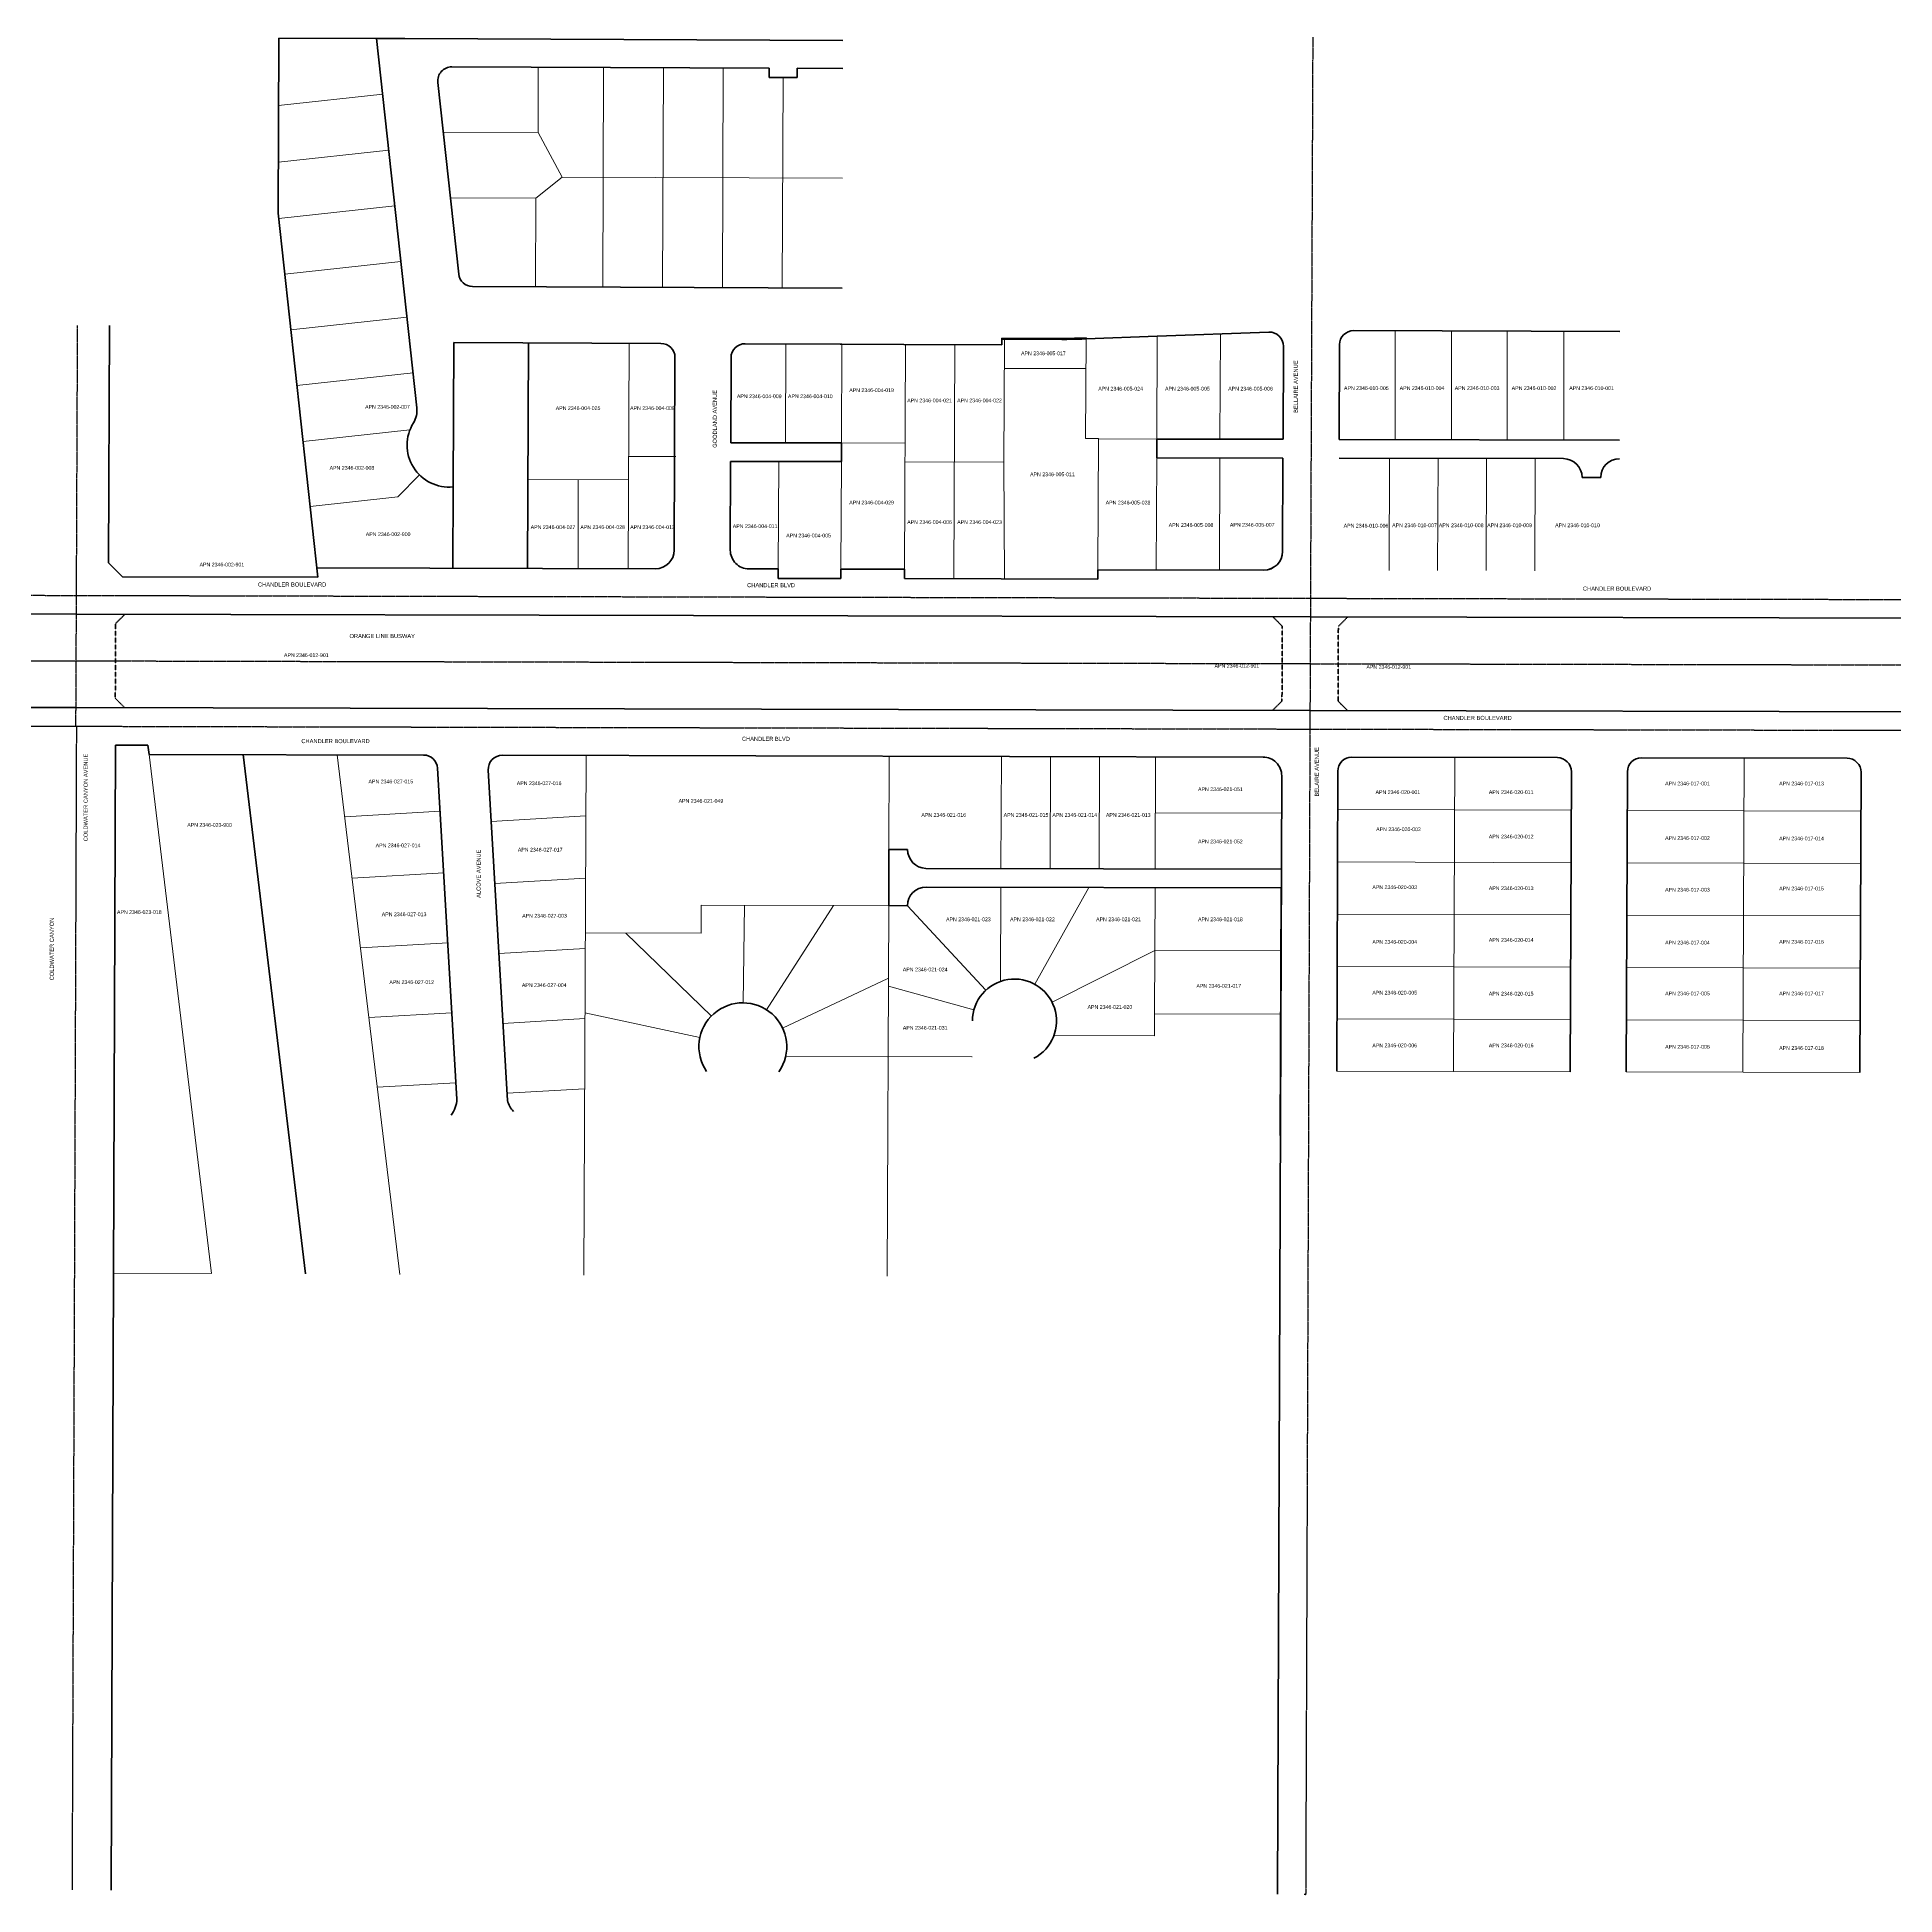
# Model space of a CAD drawing. Header units: feet. Extents: x 6396409 to 6445695, y 1882632 to 1891679.
# Drawn here: x 6436458 to 6438446, y 1882636 to 1884624 of the extents above; entities that cross this region are included whole.
import ezdxf

# ---------------------------------------------------------------- set-up
doc = ezdxf.new("R2010")
doc.units = ezdxf.units.FT
doc.header["$MEASUREMENT"] = 0
doc.linetypes.add('CENTER2', pattern=[1.125, 0.75, -0.125, 0.125, -0.125])
doc.linetypes.add('DASHED2', pattern=[0.375, 0.25, -0.125])
for name, color, linetype, lineweight in [('R-ANNO-LEGN', 6, 'Continuous', 50), ('R-PROP-PRCL', 4, 'Continuous', 18), ('R-Row-Authority', 30, 'Continuous', 140), ('R-Row-Ease', 5, 'DASHED2', 50), ('R-Row-Ppanno', 7, 'Continuous', 5), ('R-Row-Scl', 1, 'CENTER2', 25), ('R-Row-Sname', 8, 'Continuous', 0), ('R-Row-Srow', 6, 'Continuous', 50), ('VB-BNDY-CALC-TR0461-043', 2, 'Continuous', 35), ('VB-BNDY-CALC-TR0631-057', 2, 'Continuous', 35)]:
    doc.layers.add(name, color=color, linetype=linetype, lineweight=lineweight)
doc.styles.add('G1_1 8_0', font='arial.ttf')
doc.styles.add('G4_7 32', font='arial.ttf', dxfattribs={"height": 0.219})

msp = doc.modelspace()

# ---------------------------------------------------------------- linework, layer by layer
at = {"layer": 'R-ANNO-LEGN'}
for p, q in [((6436458.1806, 1883886.804), (6436458.1803, 1883886.733)), ((6437369.1467, 1883734.6321), (6437369.6473, 1883734.631)), ((6437369.1035, 1883714.6322), (6437369.5692, 1883714.6312))]:
    msp.add_line(p, q, dxfattribs=at)
msp.add_lwpolyline([(6437820.5367, 1884023.5741), (6437820.5501, 1884023.5741)], dxfattribs=at)
at = {"layer": 'R-PROP-PRCL', "color": 4}
for p, q in [((6436994.173, 1884521.841), (6436994.445, 1884591.8405)), ((6437064.4445, 1884591.5686), (6437063.5314, 1884356.5661)), ((6437128.444, 1884591.3199), (6437127.531, 1884356.3175)), ((6437192.4435, 1884591.0713), (6437191.5305, 1884356.0688)), ((6437256.4042, 1884580.8227), (6437255.53, 1884355.8202)), ((6436827.9445, 1884562.8666), (6436716.5231, 1884550.72)), ((6436994.173, 1884521.841), (6436892.7294, 1884522.2352)), ((6437019.9899, 1884474.2376), (6436994.173, 1884521.841)), ((6436834.4467, 1884503.2215), (6436716.2886, 1884490.3404)), ((6436991.9011, 1884451.8451), (6437019.9899, 1884474.2376)), ((6437319.986, 1884473.072), (6437019.9899, 1884474.2376)), ((6436840.9454, 1884443.5705), (6436716.6816, 1884430.0238)), ((6436991.9011, 1884451.8451), (6436900.3643, 1884452.2008)), ((6436991.532, 1884356.8458), (6436991.9011, 1884451.8451)), ((6436847.452, 1884383.9243), (6436723.184, 1884370.3772)), ((6436853.9544, 1884324.2777), (6436729.6864, 1884310.7306)), ((6437090.8208, 1884055.261), (6437091.758, 1884296.4625)), ((6437580.277, 1884194.5526), (6437580.6938, 1884301.1527)), ((6437656.3782, 1884193.9592), (6437656.8083, 1884303.9709)), ((6437723.968, 1884193.8031), (6437724.4085, 1884306.4738)), ((6437911.436, 1884193.3868), (6437911.436, 1884309.7719)), ((6437971.889, 1884309.5468), (6437971.889, 1884193.2585)), ((6438031.4357, 1884193.132), (6438031.4357, 1884309.3251)), ((6438091.8882, 1884309.1), (6438091.8882, 1884193.0037)), ((6437259.2969, 1884295.8051), (6437258.8854, 1884189.8941)), ((6437318.8853, 1884189.757), (6437319.2964, 1884295.572)), ((6437386.3605, 1884054.5833), (6437387.3017, 1884295.2879)), ((6437439.3213, 1884044.4554), (6437440.3013, 1884295.0807)), ((6436860.4568, 1884264.6311), (6436736.1888, 1884251.0839)), ((6436857.1438, 1884203.9144), (6436742.6912, 1884191.4373)), ((6437318.8853, 1884189.757), (6437386.8884, 1884189.5813)), ((6437594.0144, 1884194.5096), (6437580.277, 1884194.5526)), ((6437593.4654, 1884054.1046), (6437594.0144, 1884194.5033)), ((6437594.0129, 1884194.1033), (6437656.3782, 1884193.9592)), ((6437091.2871, 1884175.2771), (6437141.8256, 1884175.1616)), ((6437251.8078, 1884169.9102), (6437251.3609, 1884054.8899)), ((6437318.3607, 1884054.7404), (6437318.8076, 1884169.7571)), ((6437386.8101, 1884169.5619), (6437492.8098, 1884169.317)), ((6437655.8308, 1884053.9603), (6437656.332, 1884173.9593)), ((6437723.7056, 1884173.8036), (6437723.4284, 1884053.8041)), ((6437905.3616, 1884173.3997), (6437904.9188, 1884053.4005)), ((6437956.9187, 1884053.2901), (6437957.3614, 1884173.2893)), ((6438008.9186, 1884053.1797), (6438009.3613, 1884173.1788)), ((6438061.3612, 1884173.0684), (6438060.9184, 1884053.0693)), ((6436983.4103, 1884150.519), (6437091.19, 1884150.2727))]:
    msp.add_line(p, q, dxfattribs=at)
at = {"layer": 'R-PROP-PRCL'}
for p, q in [((6437580.5702, 1884269.552), (6437493.203, 1884269.552)), ((6437037.3001, 1884150.3958), (6437037.0805, 1884055.3852)), ((6436644.5926, 1883300.9617), (6436577.8715, 1883856.4613)), ((6436846.1453, 1883300.1107), (6436779.3786, 1883855.9904)), ((6437043.3002, 1883299.3169), (6437045.5561, 1883855.3803)), ((6437369.7256, 1883754.6824), (6437370.1159, 1883854.6298)), ((6437369.7256, 1883754.6824), (6437370.1159, 1883854.6298)), ((6437490.0927, 1883854.3526), (6437489.6562, 1883734.3719)), ((6437490.0927, 1883854.3526), (6437489.6562, 1883734.3719)), ((6437542.5926, 1883854.2313), (6437542.1561, 1883734.2585)), ((6437542.5926, 1883854.2313), (6437542.1561, 1883734.2585)), ((6437595.0925, 1883854.1101), (6437594.656, 1883734.1451)), ((6437595.0925, 1883854.1101), (6437594.656, 1883734.1451)), ((6437654.6558, 1883734.0156), (6437655.0923, 1883853.9714)), ((6437654.6558, 1883734.0156), (6437655.0923, 1883853.9714)), ((6437973.8532, 1883517.2282), (6437975.3786, 1883853.1379)), ((6438285.1573, 1883852.2355), (6438283.6319, 1883516.3321)), ((6436787.3358, 1883789.7416), (6436889.3978, 1883795.6624)), ((6436944.1168, 1883784.8331), (6437045.4796, 1883790.7133)), ((6437654.874, 1883793.9719), (6437789.8688, 1883793.66)), ((6437654.874, 1883793.9719), (6437789.8688, 1883793.66)), ((6437849.9381, 1883797.5013), (6438099.8981, 1883796.7706)), ((6438159.898, 1883796.6046), (6438409.9168, 1883795.8737)), ((6437849.7351, 1883741.5016), (6438099.6423, 1883740.4525)), ((6438159.6436, 1883740.6052), (6438409.6625, 1883739.8743)), ((6436795.2208, 1883724.0934), (6436893.2198, 1883729.7785)), ((6436947.9696, 1883718.4186), (6437045.0233, 1883724.0489)), ((6437489.225, 1883613.6267), (6437489.5882, 1883714.372)), ((6437525.9425, 1883610.4742), (6437583.606, 1883714.169)), ((6437654.101, 1883578.9733), (6437654.5878, 1883714.0157)), ((6437168.785, 1883665.0952), (6437168.9067, 1883695.095)), ((6437168.9067, 1883695.095), (6437368.9917, 1883694.6325)), ((6437213.9082, 1883590.6489), (6437215.0721, 1883694.9883)), ((6437238.7884, 1883583.2026), (6437310.4218, 1883694.7679)), ((6437367.9423, 1883298.024), (6437369.4913, 1883694.6828)), ((6437473.4688, 1883604.1383), (6437389.5164, 1883694.6106)), ((6437849.532, 1883685.5021), (6438099.3894, 1883684.7717)), ((6438409.4081, 1883683.8749), (6438159.3893, 1883684.6058)), ((6437044.7853, 1883665.3819), (6437168.785, 1883665.0952)), ((6437179.6731, 1883576.3885), (6437088.1352, 1883665.2817)), ((6436804.1814, 1883649.4896), (6436897.5633, 1883654.9069)), ((6436952.3129, 1883643.5489), (6437044.7185, 1883648.9095)), ((6437544.3008, 1883591.3114), (6437654.3443, 1883646.4728)), ((6437654.3443, 1883646.4728), (6437789.2603, 1883646.1611)), ((6438099.1346, 1883628.6823), (6437849.329, 1883629.5025)), ((6438159.1349, 1883628.6064), (6438409.1538, 1883627.8754)), ((6437255.9122, 1883563.688), (6437368.6878, 1883616.8331)), ((6437460.6911, 1883583.1097), (6437369.1542, 1883608.3473)), ((6436813.1421, 1883574.8858), (6436901.9067, 1883580.0352)), ((6436956.6562, 1883568.6792), (6437044.4136, 1883573.7701)), ((6437167.4422, 1883553.5087), (6437044.4385, 1883579.9026)), ((6437654.0154, 1883555.2414), (6437654.101, 1883578.9733)), ((6437654.101, 1883578.9733), (6437788.9819, 1883578.6617)), ((6437849.126, 1883573.5029), (6438098.8807, 1883572.7729)), ((6438408.8994, 1883571.876), (6438158.8806, 1883572.6068)), ((6437654.0154, 1883555.2414), (6437546.3201, 1883555.6521)), ((6437368.3603, 1883533.0237), (6437259.2783, 1883533.4583)), ((6437368.4353, 1883533.3351), (6437458.4342, 1883532.9918)), ((6437368.8612, 1883533.334), (6437458.9339, 1883532.9905)), ((6436822.1028, 1883500.282), (6436906.2501, 1883505.1636)), ((6437848.9233, 1883517.5933), (6438098.6268, 1883516.8635)), ((6438408.6455, 1883515.9666), (6438158.6266, 1883516.6977)), ((6436960.9995, 1883493.8095), (6437044.1088, 1883498.6308)), ((6436644.5926, 1883300.9617), (6436539.9699, 1883301.3506))]:
    msp.add_line(p, q, dxfattribs=at)
at = {"layer": 'R-PROP-PRCL', "color": 4}
for points in [[(6437493.4011, 1884044.3354), (6437492.8098, 1884169.317), (6437493.3259, 1884300.875)], [(6436867.3846, 1884155.5189), (6436844.191, 1884132.0876), (6436750.2774, 1884121.8496)]]:
    msp.add_lwpolyline(points, dxfattribs=at)
at = {"layer": 'R-Row-Authority'}
for p, q in [((6436219.3359, 1884007.2803), (6436500.1827, 1884006.6312)), ((6439082.7549, 1884000.9592), (6437820.7481, 1884003.5792)), ((6436219.1048, 1883907.2906), (6436499.7471, 1883906.6419)), ((6437820.333, 1883903.5899), (6439082.3281, 1883900.9699))]:
    msp.add_line(p, q, dxfattribs=at)
for points in [[(6436500.1827, 1884006.6312), (6437820.7481, 1884003.5792)], [(6437820.333, 1883903.5899), (6436499.7471, 1883906.6419)]]:
    msp.add_lwpolyline(points, dxfattribs=at)
at = {"layer": 'R-Row-Ease'}
for p, q in [((6437860.748, 1884003.4962), (6437850.7066, 1883993.517)), ((6437850.7066, 1883993.517), (6437850.3745, 1883913.5275)), ((6437850.3745, 1883913.5275), (6437860.333, 1883903.5068))]:
    msp.add_line(p, q, dxfattribs=at)
for points in [[(6436551.747, 1883906.5218), (6436541.7906, 1883916.5448), (6436542.1391, 1883996.5343), (6436552.1826, 1884006.5111)], [(6437780.7481, 1884003.6717), (6437790.7066, 1883993.6487), (6437790.3746, 1883913.6591), (6437780.3331, 1883903.6823)]]:
    msp.add_lwpolyline(points, dxfattribs=at)
at = {"layer": 'R-Row-Scl'}
for p, q in [((6435180.226, 1884029.6819), (6437820.8311, 1884023.5791)), ((6437820.8311, 1884023.5791), (6439082.7964, 1884020.9592)), ((6435840.26, 1883888.1661), (6437820.25, 1883883.59)), ((6436500.16, 1883886.6409), (6436495.5, 1882641.42)), ((6437820.25, 1883883.59), (6439082.25, 1883880.97))]:
    msp.add_line(p, q, dxfattribs=at)
for points in [[(6437823.3234, 1884624.0074), (6437820.25, 1883883.59), (6437815.7292, 1882636.6132)], [(6436499.66, 1883886.6421), (6436500.27, 1884026.68), (6436501.45, 1884315.62)], [(6436219.2203, 1883957.2855), (6437820.5405, 1883953.5845), (6439082.5232, 1883950.9646)]]:
    msp.add_lwpolyline(points, dxfattribs=at)
msp.add_circle((6437815.2292, 1882636.615), 0.5, dxfattribs=at)
at = {"layer": 'R-Row-Srow', "color": 1}
for p, q in [((6436716.0758, 1884435.5809), (6436716.8037, 1884622.9194)), ((6436821.4429, 1884622.5129), (6436716.8037, 1884622.9194)), ((6436716.0758, 1884435.5809), (6436758.5424, 1884046.0342)), ((6436745.3653, 1883300.5127), (6436678.6189, 1883856.2233))]:
    msp.add_line(p, q, dxfattribs=at)
at = {"layer": 'R-Row-Srow'}
for p, q in [((6436821.4421, 1884622.5129), (6436864.5271, 1884227.2944)), ((6436886.9146, 1884575.5746), (6436909.2729, 1884370.482)), ((6437241.4431, 1884590.8809), (6436901.8845, 1884592.2001)), ((6437241.4043, 1884580.881), (6437241.4431, 1884590.8809)), ((6437271.4041, 1884580.7644), (6437241.4043, 1884580.881)), ((6437271.4041, 1884580.7644), (6437271.4429, 1884590.7643)), ((6437320.4425, 1884590.5739), (6437271.4429, 1884590.7643)), ((6437319.5295, 1884355.5715), (6436924.1263, 1884357.1077)), ((6436534.4127, 1884061.5523), (6436535.4497, 1884315.4811)), ((6437125.7927, 1884296.3237), (6436903.9795, 1884297.1855)), ((6437490.6715, 1884294.8837), (6437490.6989, 1884301.8853)), ((6437490.6989, 1884301.8853), (6437554.7862, 1884301.6347)), ((6437576.3048, 1884301.9909), (6437580.6977, 1884302.1535)), ((6437580.6938, 1884301.1527), (6437656.8083, 1884303.9709)), ((6437580.6977, 1884302.1535), (6437580.6938, 1884301.1527)), ((6437656.8083, 1884303.9709), (6437776.3335, 1884308.3963)), ((6437139.941, 1884075.1221), (6437140.7343, 1884281.2661)), ((6437200.3837, 1884190.0278), (6437200.7339, 1884281.0319)), ((6437215.792, 1884295.9741), (6437319.2964, 1884295.572)), ((6437385.6723, 1884295.2943), (6437317.6728, 1884295.5602)), ((6437385.6707, 1884295.2943), (6437490.6715, 1884294.8837)), ((6437791.8884, 1884293.3463), (6437791.4872, 1884193.6471)), ((6437318.8853, 1884189.757), (6437200.3837, 1884190.0278)), ((6437318.8076, 1884169.7571), (6437318.8853, 1884189.757)), ((6437656.3782, 1884193.9592), (6437656.332, 1884173.9593)), ((6437791.4872, 1884193.6471), (6437656.3782, 1884193.9592)), ((6437851.5367, 1884193.514), (6438151.6258, 1884192.8768)), ((6437199.9412, 1884075.0449), (6437200.3067, 1884170.0279)), ((6437200.3067, 1884170.0279), (6437318.8076, 1884169.7571)), ((6437656.332, 1884173.9593), (6437791.4537, 1884173.6471)), ((6437851.4067, 1884173.5142), (6438091.5511, 1884173.0043)), ((6438111.5086, 1884152.9619), (6438131.5086, 1884152.9194)), ((6436534.4127, 1884061.5523), (6436549.3514, 1884046.5177)), ((6436549.3514, 1884046.5177), (6436758.5424, 1884046.0342)), ((6436757.452, 1884056.0368), (6437119.895, 1884055.1991)), ((6437219.8948, 1884054.968), (6437251.3609, 1884054.8953)), ((6437251.3609, 1884054.8899), (6437251.322, 1884044.8954)), ((6437251.322, 1884044.8954), (6437318.3219, 1884044.7405)), ((6437318.3219, 1884044.7405), (6437318.3607, 1884054.7404)), ((6437318.3607, 1884054.7404), (6437386.3605, 1884054.5833)), ((6437386.3214, 1884044.5834), (6437386.3605, 1884054.5833)), ((6437386.3214, 1884044.5834), (6437593.4263, 1884044.1047)), ((6437593.4263, 1884044.1047), (6437593.4654, 1884054.1046)), ((6436534.2102, 1884026.4969), (6436534.2104, 1884026.5476)), ((6436542.0851, 1883866.544), (6436537.4997, 1882641.2628)), ((6436542.0851, 1883866.544), (6436576.6701, 1883866.4641)), ((6436577.8715, 1883856.4613), (6436576.6701, 1883866.4641)), ((6436577.8715, 1883856.4613), (6436871.7898, 1883855.782)), ((6436907.2642, 1883487.6825), (6436886.73, 1883841.6507)), ((6438175.1166, 1883852.8532), (6438395.1364, 1883852.3964)), ((6438098.6268, 1883516.8635), (6438100.0849, 1883837.972)), ((6438158.6266, 1883516.6977), (6438160.0857, 1883837.9214)), ((6438408.6455, 1883515.9666), (6438410.1051, 1883837.3283)), ((6437369.4913, 1883694.6828), (6437369.7256, 1883754.6824)), ((6437369.7328, 1883754.6823), (6437389.7327, 1883754.6102)), ((6437409.1841, 1883734.5457), (6437789.6213, 1883733.7241)), ((6437819.6213, 1883733.6594), (6437819.6016, 1883733.6594)), ((6437409.5627, 1883714.5448), (6437789.539, 1883713.7243)), ((6437789.539, 1883713.7243), (6437788.4456, 1883448.6627)), ((6437369.4913, 1883694.6827), (6437389.5164, 1883694.6106))]:
    msp.add_line(p, q, dxfattribs=at)
at = {"layer": 'R-Row-Srow', "color": 4}
for p, q in [((6436903.3793, 1884142.7087), (6436903.9795, 1884297.1855)), ((6436983.0411, 1884055.5102), (6436983.9789, 1884296.8779)), ((6436903.0412, 1884055.6951), (6436903.3793, 1884142.7087))]:
    msp.add_line(p, q, dxfattribs=at)
at = {"layer": 'R-Row-Srow'}
for points in [[(6438152.0577, 1884308.876), (6437867.0137, 1884309.9373, 0.414088296), (6437851.958, 1884294.9996), (6437851.5367, 1884193.514)], [(6437791.4537, 1884173.6471), (6437791.0385, 1884073.6113, -0.413674816), (6437770.9925, 1884053.6944), (6437593.4654, 1884054.1046)], [(6436961.4549, 1883485.9602), (6436940.9328, 1883839.7188, -0.431974793), (6436955.9423, 1883855.5875), (6437770.115, 1883853.7058, -0.414598543), (6437790.0687, 1883833.6333), (6437785.7294, 1882636.722)], [(6438085.1162, 1883853.0401), (6437865.118, 1883853.4968, 0.413759853), (6437850.0869, 1883838.5512), (6437848.9233, 1883517.5933)]]:
    msp.add_lwpolyline(points, format="xyb", dxfattribs=at)
for centre, radius, start, end in [((6436901.8262, 1884577.2002), 15, 89.7773945, 186.2215612), ((6436924.1845, 1884372.1076), 15, 186.2215612, 269.7773945), ((6437125.7344, 1884281.3238), 15, 359.7795084, 89.7773945), ((6437556.8429, 1884827.6307), 526, 269.7759699, 272.1204144), ((6437776.8885, 1884293.4066), 15, 359.7694771, 92.1204211), ((6437215.7338, 1884280.9742), 15, 89.7773945, 179.7795084), ((6436839.6743, 1884224.5851), 25, 328.0082279, 6.2215612), ((6436899.043, 1884187.4993), 45, 148.0082279, 275.5297389), ((6438091.5087, 1884153.0044), 20, 359.8783446, 89.8783446), ((6438151.5083, 1884152.813), 20, 89.8783446, 179.695011), ((6437119.9412, 1884075.1991), 20, 269.8675818, 359.7795084), ((6437219.941, 1884074.968), 20, 179.7795084, 269.8675818), ((6437770.9959, 1884073.6974), 20.0086, 269.8915325, 359.7593407), ((6436871.7552, 1883840.782), 15, 3.32009, 89.8675805), ((6438085.085, 1883838.0401), 15, 359.7398258, 89.8810501), ((6438175.0855, 1883837.8532), 15, 89.8810501, 179.7397558), ((6438395.1053, 1883837.3965), 15, 359.7397558, 89.8810501), ((6437409.7325, 1883754.5381), 20, 179.79347, 268.428701), ((6437409.5271, 1883694.5339), 20.0109, 89.8982401, 179.7805587), ((6437504.0717, 1883571.1464), 45, 297.6115255, 179.79347), ((6437213.397, 1883543.6517), 47, 325.3386681, 214.2136681), ((6436878.1298, 1883488.1913), 29.1389, 322.801121, 358.999519), ((6436985.6559, 1883492.2301), 25, 194.524702, 225.3448199)]:
    msp.add_arc(centre, radius, start, end, dxfattribs=at)
at = {"layer": 'VB-BNDY-CALC-TR0461-043', "color": 1}
for p, q in [((6436851.6326, 1884622.3956, 45.901), (6436821.4421, 1884622.5129, 45.901)), ((6437320.5591, 1884620.5737, 45.901), (6436851.6326, 1884622.3956, 45.901))]:
    msp.add_line(p, q, dxfattribs=at)
at = {"layer": 'VB-BNDY-CALC-TR0631-057', "color": 4}
for p, q in [((6437491.6989, 1884301.8814), (6437491.695, 1884300.8814)), ((6437554.7823, 1884300.6347), (6437491.695, 1884300.8814)), ((6437576.3418, 1884300.9916), (6437580.6938, 1884301.1527))]:
    msp.add_line(p, q, dxfattribs=at)
msp.add_arc((6437556.8429, 1884827.6307), 527, 269.77597, 272.1204145, dxfattribs=at)

# ---------------------------------------------------------------- texts
at = {"layer": 'R-Row-Ppanno', "char_height": 4, "attachment_point": 8, "line_spacing_factor": 0.8, "style": 'G1_1 8_0'}
for s, insert in [('\\pxt15;APN 2346-005-017', (6437535.0553, 1884283.5942)), ('\\pxt15;APN 2346-004-009', (6437230.9516, 1884237.6473)), ('\\pxt15;APN 2346-004-010', (6437285.5968, 1884237.6473)), ('\\pxt15;APN 2346-004-019', (6437351.1672, 1884244.1658)), ('\\pxt15;APN 2346-004-021', (6437413.1902, 1884233.1831)), ('\\pxt15;APN 2346-004-022', (6437466.6225, 1884233.1831)), ('\\pxt15;APN 2346-005-024', (6437617.7128, 1884245.801)), ('\\pxt15;APN 2346-005-005', (6437689.1391, 1884245.801)), ('\\pxt15;APN 2346-005-006', (6437756.7389, 1884245.801)), ('APN 2346-010-005', (6437880.6589, 1884246.4401)), ('APN 2346-010-004', (6437940.2645, 1884246.4401)), ('APN 2346-010-003', (6437999.2152, 1884246.4401)), ('APN 2346-010-002', (6438060.1309, 1884246.4401)), ('APN 2346-010-001', (6438121.7015, 1884246.4401)), ('APN 2346-002-007', (6436833.0548, 1884226.33, 46.591)), ('APN 2346-004-025', (6437037.0457, 1884224.9619)), ('APN 2346-004-008', (6437116.6478, 1884224.9619)), ('APN 2346-002-008', (6436795.0541, 1884161.0607, 46.591)), ('\\pxt15;APN 2346-005-011', (6437544.7187, 1884154.1228)), ('\\pxt15;APN 2346-004-029', (6437351.1672, 1884123.9373)), ('\\pxt15;APN 2346-005-028', (6437625.6394, 1884123.8643)), ('APN 2346-004-027', (6437010.2427, 1884097.6514)), ('APN 2346-004-028', (6437063.4461, 1884097.6514)), ('APN 2346-004-012', (6437116.7893, 1884097.6514)), ('APN 2346-004-011', (6437226.5409, 1884098.6903)), ('\\pxt15;APN 2346-004-006', (6437413.1902, 1884103.0274)), ('\\pxt15;APN 2346-004-023', (6437466.6986, 1884103.0274)), ('APN 2346-005-008', (6437693.0609, 1884099.8842)), ('APN 2346-005-007', (6437758.5234, 1884100.1623)), ('APN 2346-010-006', (6437880.324, 1884099.1972)), ('APN 2346-010-007', (6437932.2111, 1884099.5841)), ('APN 2346-010-008', (6437982.185, 1884099.5841)), ('APN 2346-010-009', (6438033.9306, 1884099.5841)), ('APN 2346-010-010', (6438106.6364, 1884099.5841)), ('APN 2346-002-900', (6436833.7746, 1884090.099, 46.591)), ('APN 2346-004-005', (6437283.7295, 1884088.6817)), ('APN 2346-002-901', (6436655.8705, 1884057.5567, 46.591)), ('APN 2346-012-901', (6436746.2112, 1883960.6419)), ('APN 2346-012-901', (6437742.164, 1883949.2748)), ('APN 2346-012-901', (6437904.6644, 1883948.0834)), ('APN 2346-027-015', (6436836.6595, 1883825.4574)), ('APN 2346-027-016', (6436995.367, 1883823.5371)), ('APN 2346-021-051', (6437724.4793, 1883817.1587)), ('APN 2346-017-001', (6438224.3382, 1883823.2908)), ('APN 2346-017-013', (6438346.3846, 1883823.2908)), ('APN 2346-021-049', (6437168.5161, 1883804.6091)), ('APN 2346-020-001', (6437914.4436, 1883814.0916)), ('APN 2346-020-011', (6438035.6722, 1883814.0916)), ('APN 2346-023-900', (6436642.6635, 1883778.9653)), ('APN 2346-021-016', (6437428.3795, 1883789.6129)), ('APN 2346-021-015', (6437516.453, 1883789.6129)), ('APN 2346-021-014', (6437568.5946, 1883789.6129)), ('APN 2346-021-013', (6437625.8694, 1883789.6129)), ('APN 2346-027-014', (6436844.3456, 1883757.0829)), ('APN 2346-021-052', (6437724.4793, 1883761.2557)), ('APN 2346-020-002', (6437915.0559, 1883774.3252)), ('APN 2346-020-012', (6438035.6722, 1883766.4884)), ('APN 2346-017-002', (6438224.3382, 1883764.9249)), ('APN 2346-017-014', (6438346.3846, 1883764.486)), ('APN 2346-027-017', (6436996.5193, 1883752.4733)), ('APN 2346-020-003', (6437911.0369, 1883712.3044)), ('APN 2346-020-013', (6438035.6722, 1883711.2399)), ('APN 2346-017-003', (6438224.3382, 1883709.6309)), ('APN 2346-017-015', (6438346.3846, 1883710.9474)), ('APN 2346-023-018', (6436567.5059, 1883685.7276)), ('APN 2346-027-013', (6436850.8787, 1883683.3304)), ('APN 2346-027-003', (6437001.1305, 1883681.7935)), ('APN 2346-021-023', (6437454.7764, 1883677.9326)), ('APN 2346-021-022', (6437523.2943, 1883677.9326)), ('APN 2346-021-021', (6437615.3768, 1883677.9326)), ('APN 2346-021-018', (6437724.4793, 1883677.9326)), ('APN 2346-020-014', (6438035.6722, 1883655.8838)), ('APN 2346-020-004', (6437911.0369, 1883653.7547)), ('APN 2346-017-004', (6438224.3382, 1883653.0204)), ('APN 2346-017-016', (6438346.3846, 1883653.898)), ('APN 2346-021-024', (6437408.5159, 1883624.2743)), ('APN 2346-027-012', (6436859.0178, 1883610.7317)), ('APN 2346-027-004', (6437000.8375, 1883607.5988)), ('APN 2346-021-017', (6437722.7414, 1883606.7424)), ('APN 2346-020-005', (6437911.0369, 1883599.4632)), ('APN 2346-020-015', (6438035.6722, 1883598.3987)), ('APN 2346-017-005', (6438224.3382, 1883598.604)), ('APN 2346-017-017', (6438346.3846, 1883598.604)), ('APN 2346-021-020', (6437606.2141, 1883584.1396)), ('APN 2346-021-031', (6437408.5159, 1883561.891)), ('APN 2346-020-006', (6437911.0369, 1883543.0426)), ('APN 2346-020-016', (6438035.6722, 1883543.0426)), ('APN 2346-017-006', (6438224.3382, 1883541.5547)), ('APN 2346-017-018', (6438346.3846, 1883540.2382))]:
    msp.add_mtext_dynamic_manual_height_columns(s, width=112.160223, gutter_width=1, heights=[10.4908], dxfattribs=dict(at, insert=insert))
at = {"layer": 'R-Row-Sname', "char_height": 4.38, "attachment_point": 1, "rotation": 90, "style": 'G4_7 32'}
for s, insert, width in [('BELLAIRE AVENUE', (6437802.9729, 1884221.9701), 57.690867), ('GOODLAND AVENUE', (6437181.1892, 1884184.5767), 62.092673), ('BELAIRE AVENUE', (6437825.4923, 1883811.4702), 62.092673), ('COLDWATER CANYON AVENUE', (6436507.8608, 1883763.4719), 99.631522), ('ALCOVE AVENUE', (6436928.3584, 1883702.949), 75.391689), ('COLDWATER CANYON', (6436471.6529, 1883614.7372), 75.391689)]:
    msp.add_mtext(s, dxfattribs=dict(at, insert=insert, width=width))
at = {"layer": 'R-Row-Sname', "char_height": 4.38, "width": 82.781022, "attachment_point": 1, "style": 'G4_7 32'}
for s, insert in [('CHANDLER BOULEVARD', (6436694.4831, 1884040.5147)), ('CHANDLER BOULEVARD', (6438112.4496, 1884036.1119)), ('ORANGE LINE BUSWAY', (6436792.4444, 1883985.3535)), ('CHANDLER BOULEVARD', (6437963.2177, 1883897.7335)), ('CHANDLER BOULEVARD', (6436740.9245, 1883872.9178))]:
    msp.add_mtext(s, dxfattribs=dict(at, insert=insert))
at = {"layer": 'R-Row-Sname', "char_height": 4.38, "width": 56.080111, "attachment_point": 8, "line_spacing_factor": 0.8, "style": 'G4_7 32'}
for insert in [(6437243.676, 1884035.3461), (6437238.0823, 1883870.9236)]:
    msp.add_mtext('CHANDLER BLVD', dxfattribs=dict(at, insert=insert))

doc.saveas('drawing.dxf')
